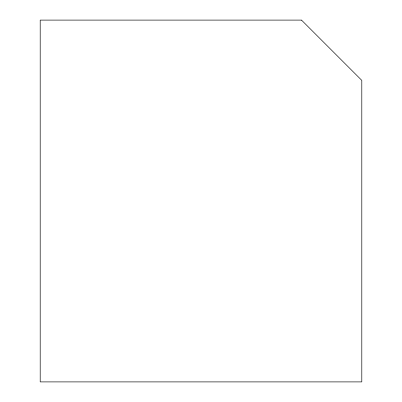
<?xml version="1.0" encoding="UTF-8"?>
<svg xmlns="http://www.w3.org/2000/svg" width="402" height="402" viewBox="0 0 402 402"><rect width="100%" height="100%" fill="white"/><g stroke="black" fill="none" stroke-linecap="round" stroke-linejoin="round"><path stroke-width="0.6" d="M301.5 20.1L40.2 20.1L40.2 381.9L361.8 381.9L361.8 80.4L301.5 20.1"/></g></svg>
